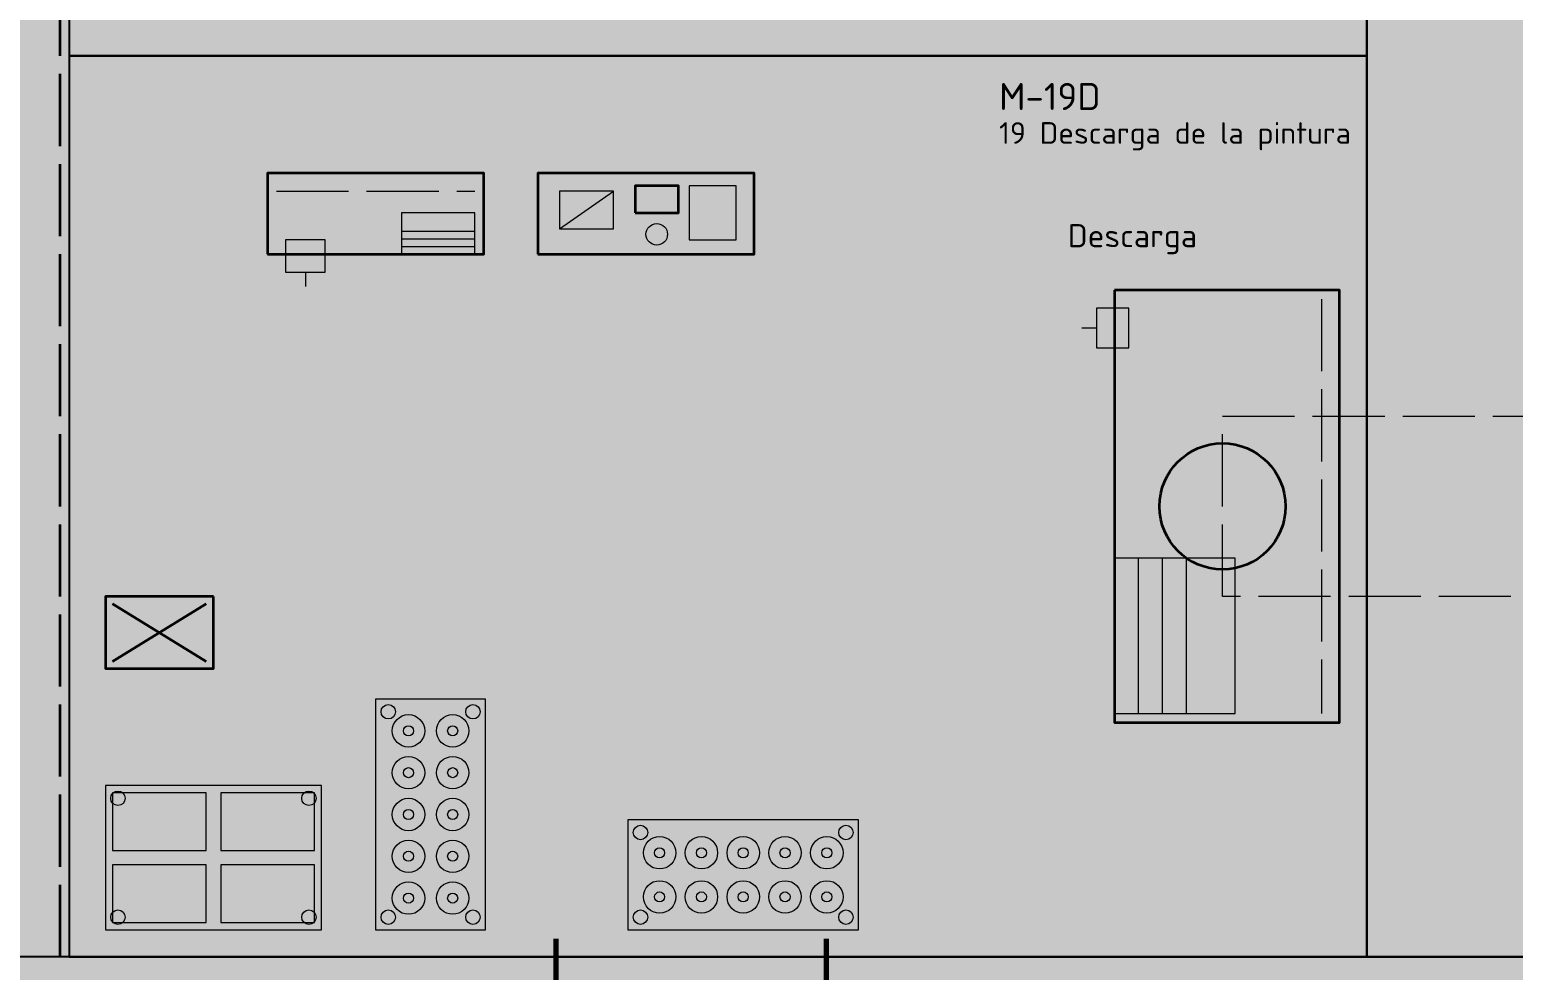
# Model space of a CAD drawing. Header units: millimetres. Extents: x 0 to 1189, y 0 to 841.
# Drawn here: x 702.8 to 785.1, y 419.2 to 471.5 of the extents above; entities that cross this region are included whole.
import ezdxf
from ezdxf.enums import TextEntityAlignment as Align

# ---------------------------------------------------------------- set-up
doc = ezdxf.new("R2010")
doc.units = ezdxf.units.MM
doc.linetypes.add('IRAM-E-TRAZOS', pattern=[5, 4, -1])
for name, color, linetype, lineweight, true_color in [('A-DEM-RO', 1, 'CONTINUOUS', 35, 0xd21e1e), ('A-EQUIPO', 30, 'CONTINUOUS', 35, 0xe67800), ('A-PASILLO', 2, 'IRAM-E-TRAZOS', 35, 0xd7a500), ('A-SENDA', 2, 'CONTINUOUS', 25, 0xd7a500)]:
    doc.layers.add(name, color=color, linetype=linetype, lineweight=lineweight, true_color=true_color)
for name, color, linetype, lineweight in [('A-EQUIPO-FINO', 8, 'CONTINUOUS', 13), ('A-EQUIPO-OCULTO', 8, 'IRAM-E-TRAZOS', 13), ('A-EQUIPO-RELLENO', 9, 'CONTINUOUS', 13), ('A-RELLENO', 9, 'CONTINUOUS', 13), ('A-SECTOR', 1, 'CONTINUOUS', 25), ('A-SECTOR-TXT', 1, 'CONTINUOUS', 25), ('A-TEXTO', 7, 'CONTINUOUS', 18), ('F-SE', 30, 'CONTINUOUS', 70)]:
    doc.layers.add(name, color=color, linetype=linetype, lineweight=lineweight)
doc.styles.add('ISO3098', font='isocpeur.ttf')

msp = doc.modelspace()

# ---------------------------------------------------------------- hatches: boundary and pattern name
at = {"layer": 'A-EQUIPO-RELLENO', "true_color": 0xeedec0}
h = msp.add_hatch(color=7, dxfattribs=at)
h.dxf.hatch_style = 1
h.paths.add_polyline_path([(716, 459), (728, 459), (728, 463.5), (716, 463.5)])
h = msp.add_hatch(color=7, dxfattribs=at)
h.dxf.hatch_style = 1
h.paths.add_polyline_path([(731, 459), (743, 459), (743, 463.5), (731, 463.5)])
at = {"layer": 'A-EQUIPO-RELLENO', "true_color": 0xcdd0d4}
h = msp.add_hatch(color=7, dxfattribs=at)
h.dxf.hatch_style = 1
h.paths.add_polyline_path([(717, 458), (719.2, 458), (719.2, 459.8), (717, 459.8)])
at = {"layer": 'A-EQUIPO-RELLENO', "true_color": 0xeedec0}
h = msp.add_hatch(color=7, dxfattribs=at)
h.dxf.hatch_style = 1
h.paths.add_polyline_path([(763, 457), (763, 433), (775.5, 433), (775.5, 457)])
at = {"layer": 'A-EQUIPO-RELLENO', "true_color": 0xcdd0d4}
h = msp.add_hatch(color=7, dxfattribs=at)
h.dxf.hatch_style = 1
h.paths.add_polyline_path([(762, 456), (762, 453.8), (763.8, 453.8), (763.8, 456)])
at = {"layer": 'A-EQUIPO-RELLENO', "true_color": 0xf5cdc8}
h = msp.add_hatch(color=7, dxfattribs=at)
h.dxf.hatch_style = 1
h.paths.add_polyline_path([(713, 440), (707, 440), (707, 436), (713, 436)])
at = {"layer": 'A-EQUIPO-RELLENO', "true_color": 0xeeeeee}
h = msp.add_hatch(color=7, dxfattribs=at)
h.dxf.hatch_style = 1
h.paths.add_polyline_path([(722, 421.5), (728.1, 421.5), (728.1, 434.3), (722, 434.3)])
h = msp.add_hatch(color=7, dxfattribs=at)
h.dxf.hatch_style = 1
h.paths.add_polyline_path([(707, 421.5), (719, 421.5), (719, 429.5), (707, 429.5)])
at = {"layer": 'A-EQUIPO-RELLENO', "true_color": 0xfaecc8}
h = msp.add_hatch(color=7, dxfattribs=at)
h.dxf.hatch_style = 1
h.paths.add_polyline_path([(707.4, 425.9), (712.6, 425.9), (712.6, 429.1), (707.4, 429.1)])
h = msp.add_hatch(color=7, dxfattribs=at)
h.dxf.hatch_style = 1
h.paths.add_polyline_path([(713.4, 425.9), (718.6, 425.9), (718.6, 429.1), (713.4, 429.1)])
at = {"layer": 'A-EQUIPO-RELLENO', "true_color": 0xeeeeee}
h = msp.add_hatch(color=7, dxfattribs=at)
h.dxf.hatch_style = 1
h.paths.add_polyline_path([(736, 421.5), (748.8, 421.5), (748.8, 427.6), (736, 427.6)])
at = {"layer": 'A-EQUIPO-RELLENO', "true_color": 0xfaecc8}
h = msp.add_hatch(color=7, dxfattribs=at)
h.dxf.hatch_style = 1
h.paths.add_polyline_path([(707.4, 421.9), (712.6, 421.9), (712.6, 425.1), (707.4, 425.1)])
h = msp.add_hatch(color=7, dxfattribs=at)
h.dxf.hatch_style = 1
h.paths.add_polyline_path([(713.4, 421.9), (718.6, 421.9), (718.6, 425.1), (713.4, 425.1)])
at = {"layer": 'A-RELLENO', "true_color": 0xf6cfc3}
h = msp.add_hatch(color=7, dxfattribs=at)
h.dxf.hatch_style = 1
h.paths.add_polyline_path([(777, 420), (877, 420), (877, 690), (777, 690)])
at = {"layer": 'A-RELLENO', "true_color": 0xf6f6f6}
h = msp.add_hatch(color=7, dxfattribs=at)
h.dxf.hatch_style = 1
h.paths.add_polyline_path([(690, 420), (705, 420), (705, 670), (690, 670)])
at = {"layer": 'A-RELLENO', "true_color": 0xf8d9c0}
h = msp.add_hatch(color=7, dxfattribs=at)
h.dxf.hatch_style = 1
h.paths.add_polyline_path([(705, 470), (777, 470), (777, 575), (705, 575)])
at = {"layer": 'A-RELLENO', "true_color": 0xf6cfc3}
h = msp.add_hatch(color=7, dxfattribs=at)
h.dxf.hatch_style = 1
h.paths.add_polyline_path([(705, 420), (777, 420), (777, 470), (705, 470)])
at = {"layer": 'A-RELLENO', "true_color": 0xfff4b4}
h = msp.add_hatch(color=7, dxfattribs=at)
h.dxf.hatch_style = 1
h.paths.add_polyline_path([(117, 405), (877, 405), (877, 420), (117, 420)])

# ---------------------------------------------------------------- linework, layer by layer
at = {"layer": 'A-DEM-RO'}
for p, q in [((712.6, 439.6), (707.4, 436.4)), ((712.6, 436.4), (707.4, 439.6))]:
    msp.add_line(p, q, dxfattribs=at)
msp.add_lwpolyline([(713, 440), (707, 440), (707, 436), (713, 436)], close=True, dxfattribs=at)
at = {"layer": 'A-EQUIPO'}
for points in [[(716, 459), (728, 459), (728, 463.5), (716, 463.5)], [(731, 459), (743, 459), (743, 463.5), (731, 463.5)], [(736.4, 461.3), (738.8, 461.3), (738.8, 462.8), (736.4, 462.8)], [(763, 457), (763, 433), (775.5, 433), (775.5, 457)]]:
    msp.add_lwpolyline(points, close=True, dxfattribs=at)
msp.add_circle((769, 445), 3.5, dxfattribs=at)
at = {"layer": 'A-EQUIPO-FINO'}
for p, q in [((732.2, 460.4), (735.2, 462.5)), ((723.44, 460.275), (727.5, 460.275)), ((723.44, 459.85), (727.5, 459.85)), ((723.44, 459.425), (727.5, 459.425)), ((718.1, 458), (718.1, 457.2)), ((762, 454.9), (761.2, 454.9)), ((764.325, 442.12), (764.325, 433.5)), ((765.65, 442.12), (765.65, 433.5)), ((766.975, 442.12), (766.975, 433.5))]:
    msp.add_line(p, q, dxfattribs=at)
for points in [[(739.4, 459.8), (742, 459.8), (742, 462.8), (739.4, 462.8)], [(732.2, 460.4), (735.2, 460.4), (735.2, 462.5), (732.2, 462.5)], [(723.44, 459), (727.5, 459), (727.5, 461.3), (723.44, 461.3)], [(717, 458), (719.2, 458), (719.2, 459.8), (717, 459.8)], [(762, 456), (762, 453.8), (763.8, 453.8), (763.8, 456)], [(763, 442.12), (763, 433.5), (769.7, 433.5), (769.7, 442.12)], [(722, 421.5), (728.1, 421.5), (728.1, 434.3), (722, 434.3)], [(707, 421.5), (719, 421.5), (719, 429.5), (707, 429.5)], [(707.4, 425.9), (712.6, 425.9), (712.6, 429.1), (707.4, 429.1)], [(713.4, 425.9), (718.6, 425.9), (718.6, 429.1), (713.4, 429.1)], [(736, 421.5), (748.8, 421.5), (748.8, 427.6), (736, 427.6)], [(707.4, 421.9), (712.6, 421.9), (712.6, 425.1), (707.4, 425.1)], [(713.4, 421.9), (718.6, 421.9), (718.6, 425.1), (713.4, 425.1)]]:
    msp.add_lwpolyline(points, close=True, dxfattribs=at)
for centre, radius in [((737.6, 460.1), 0.6), ((722.7, 433.6), 0.4), ((727.4, 433.6), 0.4), ((723.825, 432.54), 0.9), ((726.275, 432.54), 0.9), ((723.825, 432.54), 0.28), ((726.275, 432.54), 0.28), ((723.825, 430.22), 0.9), ((726.275, 430.22), 0.9), ((723.825, 430.22), 0.28), ((726.275, 430.22), 0.28), ((707.7, 428.8), 0.4), ((718.3, 428.8), 0.4), ((723.825, 427.9), 0.9), ((723.825, 427.9), 0.28), ((726.275, 427.9), 0.9), ((726.275, 427.9), 0.28), ((736.7, 426.9), 0.4), ((737.76, 425.775), 0.9), ((740.08, 425.775), 0.9), ((742.4, 425.775), 0.9), ((744.72, 425.775), 0.9), ((747.04, 425.775), 0.9), ((748.1, 426.9), 0.4), ((723.825, 425.58), 0.9), ((723.825, 425.58), 0.28), ((726.275, 425.58), 0.9), ((726.275, 425.58), 0.28), ((737.76, 425.775), 0.28), ((740.08, 425.775), 0.28), ((742.4, 425.775), 0.28), ((744.72, 425.775), 0.28), ((747.04, 425.775), 0.28), ((723.825, 423.26), 0.9), ((726.275, 423.26), 0.9), ((737.76, 423.325), 0.9), ((740.08, 423.325), 0.9), ((742.4, 423.325), 0.9), ((744.72, 423.325), 0.9), ((747.04, 423.325), 0.9), ((723.825, 423.26), 0.28), ((726.275, 423.26), 0.28), ((737.76, 423.325), 0.28), ((740.08, 423.325), 0.28), ((742.4, 423.325), 0.28), ((744.72, 423.325), 0.28), ((747.04, 423.325), 0.28), ((707.7, 422.2), 0.4), ((718.3, 422.2), 0.4), ((722.7, 422.2), 0.4), ((727.4, 422.2), 0.4), ((736.7, 422.2), 0.4), ((748.1, 422.2), 0.4)]:
    msp.add_circle(centre, radius, dxfattribs=at)
at = {"layer": 'A-EQUIPO-OCULTO'}
for p, q in [((716.5, 462.5), (727.5, 462.5)), ((774.5, 456.5), (774.5, 433.5))]:
    msp.add_line(p, q, dxfattribs=at)
msp.add_lwpolyline([(795, 630), (767, 630), (767, 640), (795, 640), (795, 656), (654, 656), (654, 664), (795, 664), (795, 674), (859, 674), (859, 436), (795, 436), (795, 440), (769, 440), (769, 450), (795, 450), (795, 630)], dxfattribs=at)
at = {"layer": 'A-PASILLO'}
msp.add_line((704.5, 420), (704.5, 670), dxfattribs=at)
at = {"layer": 'A-SECTOR'}
for points in [[(777, 420), (877, 420), (877, 690), (777, 690)], [(705, 470), (777, 470), (777, 575), (705, 575)], [(705, 420), (777, 420), (777, 470), (705, 470)]]:
    msp.add_lwpolyline(points, close=True, dxfattribs=at)
at = {"layer": 'A-SENDA'}
msp.add_lwpolyline([(117, 405), (877, 405), (877, 420), (117, 420)], close=True, dxfattribs=at)
at = {"layer": 'F-SE'}
for points in [[(732, 421), (732, 343)], [(747, 421), (747, 390), (773, 390), (773, 354.5)]]:
    msp.add_lwpolyline(points, dxfattribs=at)

# ---------------------------------------------------------------- texts
at = {"layer": 'A-SECTOR-TXT', "style": 'ISO3098'}
for s, height, p in [('M-19D', 1.5, (756.6, 468.5)), ('19 Descarga de la pintura', 1.2, (756.6, 466.325))]:
    msp.add_text(s, height=height, dxfattribs=at).set_placement(p, align=Align.TOP_LEFT)
at = {"layer": 'A-TEXTO', "style": 'ISO3098'}
msp.add_text('Descarga', height=1.28, dxfattribs=at).set_placement((764, 459), align=Align.BOTTOM_CENTER)

doc.saveas('drawing.dxf')
